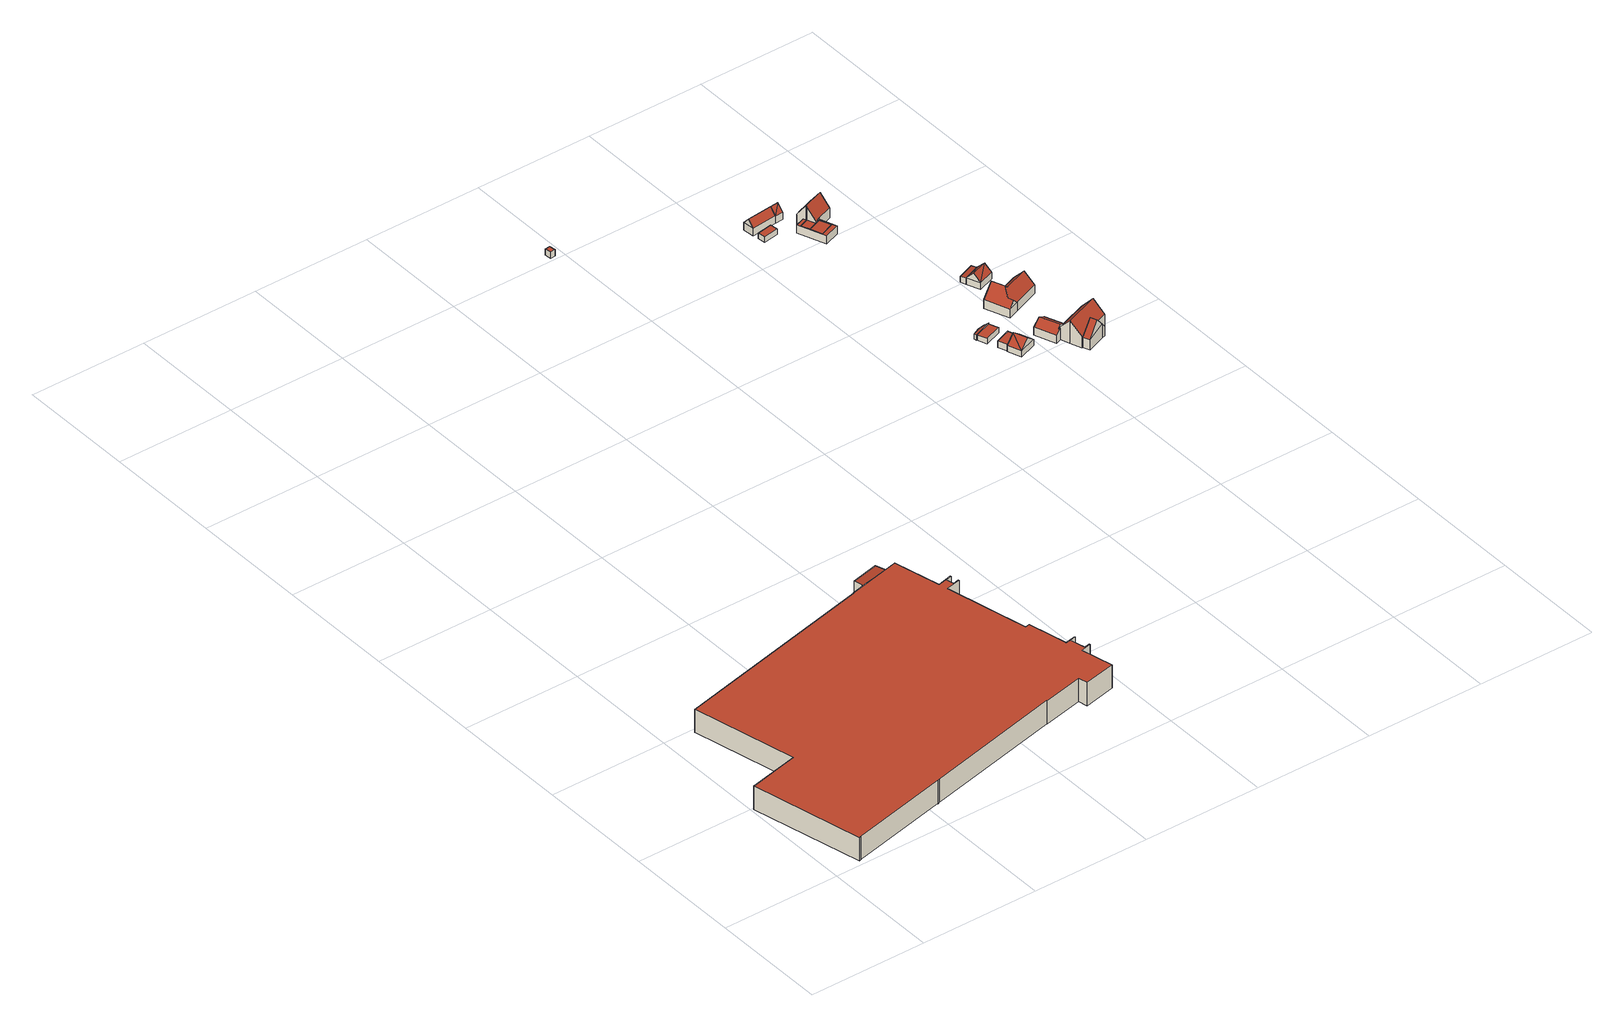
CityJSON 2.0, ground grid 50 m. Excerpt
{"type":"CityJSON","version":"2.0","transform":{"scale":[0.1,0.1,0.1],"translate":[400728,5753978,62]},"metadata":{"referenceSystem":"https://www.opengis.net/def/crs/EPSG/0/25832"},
"CityObjects":{
"building1":{"type":"Building","attributes":{"Gemeindeschluessel":"05515000","Geometrietyp2DReferenz":"3000","function":"31001_2000"},"address":[{"country":"Germany","locality":"Münster","thoroughfareNumber":"9","thoroughfareName":"An der Hansalinie"}],"children":["building1-1","building1-2","building1-3"]},
"building1-1":{"type":"BuildingPart","attributes":{"roofType":"2100","measuredHeight":8.97},"parents":["building1"],"geometry":[{"type":"Solid","lod":"2","boundaries":[[[[0,1,2,3]],[[0,3,4,5]],[[2,1,6,7]],[[2,7,4,3]],[[1,0,5,6]],[[6,5,4,7]]]],"semantics":{"surfaces":[{"type":"WallSurface"},{"type":"RoofSurface"},{"type":"GroundSurface"},{"type":"ClosureSurface"}],"values":[[0,1,2,3,3,3]]}}]},
"building1-2":{"type":"BuildingPart","attributes":{"roofType":"1000","measuredHeight":10.33},"parents":["building1"],"geometry":[{"type":"Solid","lod":"2","boundaries":[[[[8,9,10,11]],[[12,13,9,8]],[[14,15,13,12]],[[16,17,15,14]],[[18,19,17,16]],[[20,21,19,18]],[[22,23,21,20]],[[24,25,23,22]],[[26,27,25,24]],[[28,29,27,26]],[[30,31,29,28]],[[32,33,31,30]],[[34,35,33,32]],[[36,37,35,34]],[[38,39,37,36]],[[40,41,39,38]],[[42,43,41,40]],[[44,45,43,42]],[[46,47,45,44]],[[48,49,50,47,46]],[[51,52,53,54,55]],[[56,57,52,51]],[[58,59,57,56]],[[60,61,59,58]],[[62,63,61,60]],[[64,65,63,62]],[[66,3,2,65,64]],[[67,68,1,0,69]],[[70,71,68,67]],[[72,73,71,70]],[[74,75,73,72]],[[76,77,75,74]],[[78,79,77,76]],[[80,81,79,78]],[[82,83,81,80]],[[11,10,83,82]],[[80,78,76,74,72,70,67,69,84,85,66,64,62,60,58,56,51,55,86,87,48,46,44,42,40,38,36,34,32,30,28,26,24,22,20,18,16,14,12,8,11,82]],[[9,13,15,17,19,21,23,25,27,29,31,33,35,37,39,41,43,45,47,50,88,89,53,52,57,59,61,63,65,2,7,6,1,68,71,73,75,77,79,81,83,10]],[[49,48,87,90]],[[88,50,49,90]],[[90,87,86,91]],[[89,88,90,91]],[[91,86,55,54]],[[53,89,91,54]],[[3,66,85,4]],[[7,2,3,4]],[[4,85,84,5]],[[6,7,4,5]],[[5,84,69,0]],[[1,6,5,0]]]],"semantics":{"surfaces":[{"type":"WallSurface"},{"type":"RoofSurface"},{"type":"GroundSurface"},{"type":"ClosureSurface"}],"values":[[0,0,0,0,0,0,0,0,0,0,0,0,0,0,0,0,0,0,0,0,0,0,0,0,0,0,0,0,0,0,0,0,0,0,0,0,1,2,0,3,0,3,0,3,0,3,0,3,0,3]]}}]},
"building1-3":{"type":"BuildingPart","attributes":{"roofType":"2100","measuredHeight":4.3},"parents":["building1"],"geometry":[{"type":"Solid","lod":"2","boundaries":[[[[54,53,50,49]],[[54,49,90,91]],[[50,53,89,88]],[[50,88,90,49]],[[53,54,91,89]],[[89,91,90,88]]]],"semantics":{"surfaces":[{"type":"WallSurface"},{"type":"RoofSurface"},{"type":"GroundSurface"},{"type":"ClosureSurface"}],"values":[[0,1,2,3,3,3]]}}]},
"building2":{"type":"Building","attributes":{"Gemeindeschluessel":"05515000","Geometrietyp2DReferenz":"3000","function":"31001_2460","roofType":"1000","measuredHeight":2.41},"geometry":[{"type":"Solid","lod":"2","boundaries":[[[[92,93,94,95]],[[96,97,93,92]],[[98,99,97,96]],[[95,94,99,98]],[[96,92,95,98]],[[93,97,99,94]]]],"semantics":{"surfaces":[{"type":"WallSurface"},{"type":"RoofSurface"},{"type":"GroundSurface"}],"values":[[0,0,0,0,1,2]]}}]},
"building3":{"type":"Building","attributes":{"Gemeindeschluessel":"05515000","Geometrietyp2DReferenz":"3000","function":"31001_2000","roofType":"2100","measuredHeight":5.86},"geometry":[{"type":"Solid","lod":"2","boundaries":[[[[100,41,101,102]],[[103,39,41,100]],[[104,105,39,103]],[[106,107,105,104]],[[102,101,107,106]],[[104,103,100,102,106]],[[41,39,105,107,101]]]],"semantics":{"surfaces":[{"type":"WallSurface"},{"type":"RoofSurface"},{"type":"GroundSurface"}],"values":[[0,0,0,0,0,1,2]]}}]},
"building4":{"type":"Building","attributes":{"Gemeindeschluessel":"05515000","Geometrietyp2DReferenz":"3000","function":"31001_2500","roofType":"1000","measuredHeight":2.74},"address":[{"country":"Germany","locality":"Münster","thoroughfareNumber":"49a","thoroughfareName":"Zur Landwehr"}],"geometry":[{"type":"Solid","lod":"2","boundaries":[[[[108,109,110,111]],[[112,113,109,108]],[[114,115,113,112]],[[111,110,115,114]],[[112,108,111,114]],[[109,113,115,110]]]],"semantics":{"surfaces":[{"type":"WallSurface"},{"type":"RoofSurface"},{"type":"GroundSurface"}],"values":[[0,0,0,0,1,2]]}}]},
"building5":{"type":"Building","attributes":{"Gemeindeschluessel":"05515000","Geometrietyp2DReferenz":"3000","function":"51009_1610","roofType":"2100","measuredHeight":2.77},"geometry":[{"type":"Solid","lod":"2","boundaries":[[[[116,117,118,119]],[[120,121,117,116]],[[122,123,121,120]],[[124,125,123,122]],[[119,118,125,124]],[[122,120,116,119,124]],[[117,121,123,125,118]]]],"semantics":{"surfaces":[{"type":"WallSurface"},{"type":"RoofSurface"},{"type":"GroundSurface"}],"values":[[0,0,0,0,0,1,2]]}}]},
"building6":{"type":"Building","attributes":{"Gemeindeschluessel":"05515000","Geometrietyp2DReferenz":"3000","function":"31001_2700","roofType":"1000","measuredHeight":2.44},"geometry":[{"type":"Solid","lod":"2","boundaries":[[[[126,127,128,129]],[[130,131,127,126]],[[132,133,131,130]],[[129,128,133,132]],[[130,126,129,132]],[[127,131,133,128]]]],"semantics":{"surfaces":[{"type":"WallSurface"},{"type":"RoofSurface"},{"type":"GroundSurface"}],"values":[[0,0,0,0,1,2]]}}]},
"building7":{"type":"Building","attributes":{"Gemeindeschluessel":"05515000","Geometrietyp2DReferenz":"3000","function":"51009_1610","roofType":"1000","measuredHeight":2.85},"geometry":[{"type":"Solid","lod":"2","boundaries":[[[[134,135,136,137]],[[138,139,135,134]],[[140,141,139,138]],[[137,136,141,140]],[[138,134,137,140]],[[135,139,141,136]]]],"semantics":{"surfaces":[{"type":"WallSurface"},{"type":"RoofSurface"},{"type":"GroundSurface"}],"values":[[0,0,0,0,1,2]]}}]},
"building8":{"type":"Building","attributes":{"Gemeindeschluessel":"05515000","Geometrietyp2DReferenz":"3000","function":"31001_2700","roofType":"3100","measuredHeight":5.92},"geometry":[{"type":"Solid","lod":"2","boundaries":[[[[142,143,144,145]],[[146,147,143,142]],[[148,149,147,146]],[[145,144,149,148]],[[142,150,146]],[[148,151,145]],[[145,151,150]],[[150,142,145]],[[151,148,146]],[[146,150,151]],[[143,147,149,144]]]],"semantics":{"surfaces":[{"type":"WallSurface"},{"type":"RoofSurface"},{"type":"GroundSurface"}],"values":[[0,0,0,0,0,0,1,1,1,1,2]]}}]},
"building9":{"type":"Building","attributes":{"Gemeindeschluessel":"05515000","Geometrietyp2DReferenz":"3000","function":"31001_2460","roofType":"1000","measuredHeight":2.46},"geometry":[{"type":"Solid","lod":"2","boundaries":[[[[152,153,154,155]],[[156,157,153,152]],[[158,159,157,156]],[[155,154,159,158]],[[156,152,155,158]],[[153,157,159,154]]]],"semantics":{"surfaces":[{"type":"WallSurface"},{"type":"RoofSurface"},{"type":"GroundSurface"}],"values":[[0,0,0,0,1,2]]}}]},
"building10":{"type":"Building","attributes":{"Gemeindeschluessel":"05515000","Geometrietyp2DReferenz":"3000","function":"31001_2700","roofType":"3100","measuredHeight":6.16},"geometry":[{"type":"Solid","lod":"2","boundaries":[[[[160,161,162,163]],[[164,165,161,160]],[[166,167,165,164]],[[163,162,167,166]],[[160,168,164]],[[166,169,163]],[[163,169,168,160]],[[164,168,169,166]],[[161,165,167,162]]]],"semantics":{"surfaces":[{"type":"WallSurface"},{"type":"RoofSurface"},{"type":"GroundSurface"}],"values":[[0,0,0,0,0,0,1,1,2]]}}]},
"building11":{"type":"Building","attributes":{"Gemeindeschluessel":"05515000","Geometrietyp2DReferenz":"3000","function":"31001_2460","roofType":"3100","measuredHeight":6.22},"geometry":[{"type":"Solid","lod":"2","boundaries":[[[[170,171,167,172]],[[173,174,171,170]],[[175,162,174,173]],[[172,167,162,175]],[[170,176,173]],[[175,169,172]],[[169,176,170]],[[170,172,169]],[[176,169,175]],[[175,173,176]],[[171,174,162,167]]]],"semantics":{"surfaces":[{"type":"WallSurface"},{"type":"RoofSurface"},{"type":"GroundSurface"}],"values":[[0,0,0,0,0,0,1,1,1,1,2]]}}]},
"building12":{"type":"Building","attributes":{"Gemeindeschluessel":"05515000","Geometrietyp2DReferenz":"3000","function":"31001_2460","roofType":"5000","measuredHeight":5.8},"geometry":[{"type":"Solid","lod":"2","boundaries":[[[[177,178,179,180]],[[181,182,178,177]],[[183,184,182,181]],[[185,186,184,183]],[[187,188,186,185]],[[180,179,188,187]],[[185,183,189,190]],[[180,187,190,189,181,177]],[[181,189,183]],[[185,190,187]],[[178,182,184,186,188,179]]]],"semantics":{"surfaces":[{"type":"WallSurface"},{"type":"RoofSurface"},{"type":"GroundSurface"}],"values":[[0,0,0,0,0,0,1,1,0,0,2]]}}]},
"building13":{"type":"Building","attributes":{"Gemeindeschluessel":"05515000","Geometrietyp2DReferenz":"3000","function":"51009_1610","roofType":"1000","measuredHeight":3.46},"geometry":[{"type":"Solid","lod":"2","boundaries":[[[[191,192,193,194]],[[195,196,192,191]],[[197,198,196,195]],[[199,200,198,197]],[[201,202,200,199]],[[203,204,202,201]],[[205,206,204,203]],[[207,208,206,205]],[[209,210,208,207]],[[194,193,210,209]],[[207,205,203,201,199,197,195,191,194,209]],[[192,196,198,200,202,204,206,208,210,193]]]],"semantics":{"surfaces":[{"type":"WallSurface"},{"type":"RoofSurface"},{"type":"GroundSurface"}],"values":[[0,0,0,0,0,0,0,0,0,0,1,2]]}}]},
"building14":{"type":"Building","attributes":{"Gemeindeschluessel":"05515000","Geometrietyp2DReferenz":"3000","function":"31001_1000"},"address":[{"country":"Germany","locality":"Münster","thoroughfareNumber":"41","thoroughfareName":"Zur Landwehr"}],"children":["building14-1","building14-2","building14-3"]},
"building14-1":{"type":"BuildingPart","attributes":{"roofType":"1000","measuredHeight":3.49},"parents":["building14"],"geometry":[{"type":"MultiSurface","lod":"2","boundaries":[[[191,192,196,195]],[[194,193,192,191]],[[211,212,193,194]],[[194,191,195,211]],[[192,193,212,213,196]],[[212,211,214,213]],[[213,214,195,196]]],"semantics":{"surfaces":[{"type":"WallSurface"},{"type":"RoofSurface"},{"type":"GroundSurface"},{"type":"ClosureSurface"}],"values":[0,0,0,1,2,3,3]}}]},
"building14-2":{"type":"BuildingPart","attributes":{"roofType":"1000","measuredHeight":3.49},"parents":["building14"],"geometry":[{"type":"Solid","lod":"2","boundaries":[[[[209,210,212,211]],[[207,208,210,209]],[[209,211,214,207]],[[212,210,208,213]],[[213,214,211,212]],[[208,207,214,213]]]],"semantics":{"surfaces":[{"type":"WallSurface"},{"type":"RoofSurface"},{"type":"GroundSurface"},{"type":"ClosureSurface"}],"values":[[0,0,1,2,3,3]]}}]},
"building14-3":{"type":"BuildingPart","attributes":{"roofType":"3100","measuredHeight":9.68},"parents":["building14"],"geometry":[{"type":"Solid","lod":"2","boundaries":[[[[215,216,217,218]],[[219,220,216,215]],[[221,222,220,219]],[[223,224,222,221]],[[225,226,224,223]],[[227,195,196,226,225]],[[228,229,208,207,230]],[[231,232,229,228]],[[233,234,232,231]],[[218,217,234,233]],[[230,235,227,225,223,228]],[[221,219,215,218,233,231,228,223]],[[216,220,222,224,226,196,213,208,229,232,234,217]],[[214,195,227,235]],[[195,214,213,196]],[[214,235,230,207]],[[208,213,214,207]]]],"semantics":{"surfaces":[{"type":"WallSurface"},{"type":"RoofSurface"},{"type":"GroundSurface"},{"type":"ClosureSurface"}],"values":[[0,0,0,0,0,0,0,0,0,0,1,1,2,0,3,0,3]]}}]},
"building15":{"type":"Building","attributes":{"Gemeindeschluessel":"05515000","Geometrietyp2DReferenz":"3000","function":"31001_1000"},"address":[{"country":"Germany","locality":"Münster","thoroughfareNumber":"31","thoroughfareName":"Zur Landwehr"}],"children":["building15-1","building15-2"]},
"building15-1":{"type":"BuildingPart","attributes":{"roofType":"3100","measuredHeight":10.05},"parents":["building15"],"geometry":[{"type":"Solid","lod":"2","boundaries":[[[[236,237,238,239,240]],[[241,242,237,236]],[[243,244,242,241]],[[236,245,241]],[[246,243,247,240]],[[240,247,245,236]],[[241,245,247,243]],[[237,242,244,238]],[[246,240,239]],[[244,243,246,239,238]]]],"semantics":{"surfaces":[{"type":"WallSurface"},{"type":"RoofSurface"},{"type":"GroundSurface"},{"type":"ClosureSurface"}],"values":[[0,0,0,0,0,1,1,2,0,3]]}}]},
"building15-2":{"type":"BuildingPart","attributes":{"roofType":"3100","measuredHeight":9.98},"parents":["building15"],"geometry":[{"type":"Solid","lod":"2","boundaries":[[[[248,249,244,243,250]],[[251,252,249,248]],[[253,254,252,251]],[[255,256,254,253]],[[257,258,256,255]],[[259,260,258,257]],[[261,262,260,259]],[[263,264,262,261]],[[265,266,264,263]],[[239,238,266,265]],[[259,257,255,253,251,261]],[[248,250,246,239,265,263,261,251]],[[244,249,252,254,256,258,260,262,264,266,238]],[[243,246,250]],[[244,238,239,246,243]]]],"semantics":{"surfaces":[{"type":"WallSurface"},{"type":"RoofSurface"},{"type":"GroundSurface"},{"type":"ClosureSurface"}],"values":[[0,0,0,0,0,0,0,0,0,0,1,1,2,0,3]]}}]},
"building16":{"type":"Building","attributes":{"Gemeindeschluessel":"05515000","Geometrietyp2DReferenz":"3000","function":"31001_1000","roofType":"5000","measuredHeight":8.96},"address":[{"country":"Germany","locality":"Münster","thoroughfareNumber":"33","thoroughfareName":"Zur Landwehr"}],"geometry":[{"type":"Solid","lod":"2","boundaries":[[[[267,268,269,270]],[[271,272,268,267]],[[273,274,272,271]],[[275,276,274,273]],[[277,278,276,275]],[[279,280,278,277]],[[281,282,280,279]],[[270,269,282,281]],[[281,279,283]],[[283,279,277,284]],[[285,284,277,275,286]],[[275,273,286]],[[287,285,286,273,271,288]],[[271,267,288]],[[288,267,270,287]],[[284,285,287,270,281,283]],[[268,272,274,276,278,280,282,269]]]],"semantics":{"surfaces":[{"type":"WallSurface"},{"type":"RoofSurface"},{"type":"GroundSurface"}],"values":[[0,0,0,0,0,0,0,0,0,1,1,0,1,0,1,1,2]]}}]},
"building17":{"type":"Building","attributes":{"Gemeindeschluessel":"05515000","Geometrietyp2DReferenz":"3000","function":"51009_1610","roofType":"2100","measuredHeight":6.07},"geometry":[{"type":"Solid","lod":"2","boundaries":[[[[289,290,291,292]],[[293,294,290,289]],[[295,296,294,293]],[[292,291,296,295]],[[293,289,292,295]],[[290,294,296,291]]]],"semantics":{"surfaces":[{"type":"WallSurface"},{"type":"RoofSurface"},{"type":"GroundSurface"}],"values":[[0,0,0,0,1,2]]}}]},
"building18":{"type":"Building","attributes":{"Gemeindeschluessel":"05515000","Geometrietyp2DReferenz":"3000","function":"31001_1310","roofType":"2100","measuredHeight":2.79},"geometry":[{"type":"Solid","lod":"2","boundaries":[[[[297,298,299,300]],[[301,302,298,297]],[[303,304,302,301]],[[300,299,304,303]],[[301,297,300,303]],[[298,302,304,299]]]],"semantics":{"surfaces":[{"type":"WallSurface"},{"type":"RoofSurface"},{"type":"GroundSurface"}],"values":[[0,0,0,0,1,2]]}}]},
"building19":{"type":"Building","attributes":{"Gemeindeschluessel":"05515000","Geometrietyp2DReferenz":"3000","function":"31001_2460","roofType":"3100","measuredHeight":5.96},"geometry":[{"type":"Solid","lod":"2","boundaries":[[[[305,306,307,308]],[[309,299,306,305]],[[310,304,299,309]],[[308,307,304,310]],[[305,311,309]],[[310,312,308]],[[305,308,312]],[[312,311,305]],[[311,312,310]],[[310,309,311]],[[306,299,304,307]]]],"semantics":{"surfaces":[{"type":"WallSurface"},{"type":"RoofSurface"},{"type":"GroundSurface"}],"values":[[0,0,0,0,0,0,1,1,1,1,2]]}}]}
},
"vertices":[
[1456,415,89],[1456,415,20],[1442,477,20],[1442,477,89],[1418,471,110],[1432,410,110],[1432,410,20],[1418,471,20],
[537,105,123],[537,105,20],[545,107,20],[545,107,123],[537,107,123],[537,107,20],[115,11,123],[115,11,20],[116,9,123],[116,9,20],[109,7,123],[109,7,20],[1,479,123],[1,479,20],[156,515,123],[156,515,20],[216,528,123],[216,528,20],[116,966,123],[116,966,20],[115,967,123],[115,967,20],[330,1016,123],[330,1016,20],[983,1165,123],[983,1165,20],[983,1167,123],[983,1167,20],[1059,1184,123],[1059,1184,20],[1088,1191,123],[1088,1191,20],[1204,1217,123],[1204,1217,20],[1207,1218,123],[1207,1218,20],[1253,1020,123],[1253,1020,20],[1315,1034,123],[1315,1034,20],[1316,1030,123],[1316,1030,59],[1316,1030,20],[1324,995,123],[1324,995,20],[1323,999,20],[1323,999,59],[1323,999,123],[1262,981,123],[1262,981,20],[1341,634,123],[1341,634,20],[1360,638,123],[1360,638,20],[1398,471,123],[1398,471,20],[1441,481,123],[1441,481,20],[1442,477,123],[1457,411,123],[1457,411,20],[1456,415,123],[1414,401,123],[1414,401,20],[1445,268,123],[1445,268,20],[1311,238,123],[1311,238,20],[1302,278,123],[1302,278,20],[1132,240,123],[1132,240,20],[1132,242,123],[1132,242,20],[544,108,123],[544,108,20],[1432,410,123],[1418,471,123],[1297,993,123],[1290,1024,123],[1290,1024,20],[1297,993,20],[1290,1024,63],[1297,993,63],
[1049,1229,46],[1049,1229,22],[1059,1184,22],[1059,1184,46],[1077,1236,46],[1077,1236,22],[1088,1191,46],[1088,1191,22],
[1204,1217,79],[1185,1300,20],[1185,1300,72],[1088,1191,79],[1077,1236,75],[1077,1236,20],[1069,1274,72],[1069,1274,20],
[1458,3532,44],[1458,3532,17],[1436,3530,17],[1436,3530,44],[1461,3505,44],[1461,3505,17],[1439,3503,44],[1439,3503,17],
[2338,2214,30],[2338,2214,7],[2342,2202,7],[2342,2202,30],[2366,2225,32],[2366,2225,7],[2391,2229,34],[2391,2229,7],[2414,2228,35],[2414,2228,7],
[2342,2202,32],[2342,2202,8],[2357,2163,8],[2357,2163,32],[2414,2228,32],[2414,2228,8],[2429,2189,32],[2429,2189,8],
[2389,2084,36],[2389,2084,8],[2452,2107,8],[2452,2107,36],[2374,2123,36],[2374,2123,8],[2438,2147,36],[2438,2147,8],
[2385,2082,36],[2385,2082,8],[2406,2025,8],[2406,2025,36],[2460,2111,36],[2460,2111,8],[2481,2053,36],[2481,2053,8],[2422,2096,67],[2444,2039,67],
[2096,3148,37],[2096,3148,13],[2100,3115,13],[2100,3115,37],[2160,3159,37],[2160,3159,13],[2164,3127,37],[2164,3127,13],
[2093,3173,44],[2093,3173,11],[2199,3183,11],[2199,3183,44],[2088,3221,44],[2088,3221,11],[2195,3232,44],[2195,3232,11],[2090,3197,73],[2197,3207,73],
[2230,3235,43],[2230,3235,11],[2195,3232,43],[2235,3186,43],[2235,3186,11],[2199,3183,43],[2232,3211,73],
[2550,2010,47],[2550,2010,11],[2574,2019,11],[2574,2019,62],[2517,2098,47],[2517,2098,11],[2582,2122,50],[2582,2122,11],[2613,2040,50],[2613,2040,11],[2571,2024,62],[2571,2024,11],[2551,2111,69],[2582,2028,69],
[2325,3018,46],[2325,3018,11],[2266,2995,11],[2266,2995,46],[2306,3066,46],[2306,3066,11],[2310,3067,46],[2310,3067,11],[2335,3000,46],[2335,3000,11],[2269,2975,46],[2269,2975,11],[2224,3092,46],[2224,3092,11],[2266,3108,46],[2266,3108,11],[2272,3094,46],[2272,3094,11],[2234,3080,46],[2234,3080,11],
[2248,3044,46],[2248,3044,11],[2285,3058,11],[2285,3058,46],
[2303,3166,35],[2303,3166,11],[2287,3160,11],[2287,3160,35],[2308,3152,55],[2308,3152,11],[2343,3166,55],[2343,3166,11],[2358,3128,108],[2358,3128,11],[2372,3091,55],[2372,3091,11],[2306,3066,55],[2271,3096,108],[2271,3096,11],[2272,3094,106],[2257,3133,55],[2257,3133,11],[2292,3147,55],[2292,3147,11],[2285,3058,55],
[2697,1934,74],[2697,1934,12],[2686,1964,12],[2686,1964,61],[2686,1964,74],[2619,1905,56],[2619,1905,12],[2608,1934,56],[2608,1934,12],[2666,1923,113],[2630,1943,61],[2655,1952,113],
[2605,1933,60],[2605,1933,12],[2608,1934,60],[2588,1979,112],[2588,1979,12],[2574,2019,67],[2574,2019,12],[2571,2024,60],[2571,2024,12],[2613,2040,60],[2613,2040,12],[2716,2078,61],[2716,2078,12],[2733,2033,112],[2733,2033,12],[2750,1988,61],[2750,1988,12],[2699,1969,61],[2699,1969,12],
[2558,2246,50],[2558,2246,12],[2558,2247,12],[2558,2247,50],[2512,2229,50],[2512,2229,12],[2474,2332,50],[2474,2332,12],[2568,2368,50],[2568,2368,12],[2576,2347,50],[2576,2347,12],[2639,2371,50],[2639,2371,12],[2670,2289,50],[2670,2289,12],[2654,2330,95],[2550,2291,95],[2542,2295,101],[2521,2350,101],[2527,2262,75],[2535,2238,75],
[2697,1934,73],[2697,1934,13],[2710,1939,13],[2710,1939,57],[2686,1964,73],[2686,1964,13],[2699,1969,57],[2699,1969,13],
[2505,2509,34],[2505,2509,9],[2514,2485,9],[2514,2485,37],[2575,2536,34],[2575,2536,9],[2584,2512,37],[2584,2512,9],
[2536,2429,38],[2536,2429,9],[2606,2455,9],[2606,2455,38],[2514,2485,38],[2584,2512,38],[2525,2457,68],[2595,2484,68]
]}
